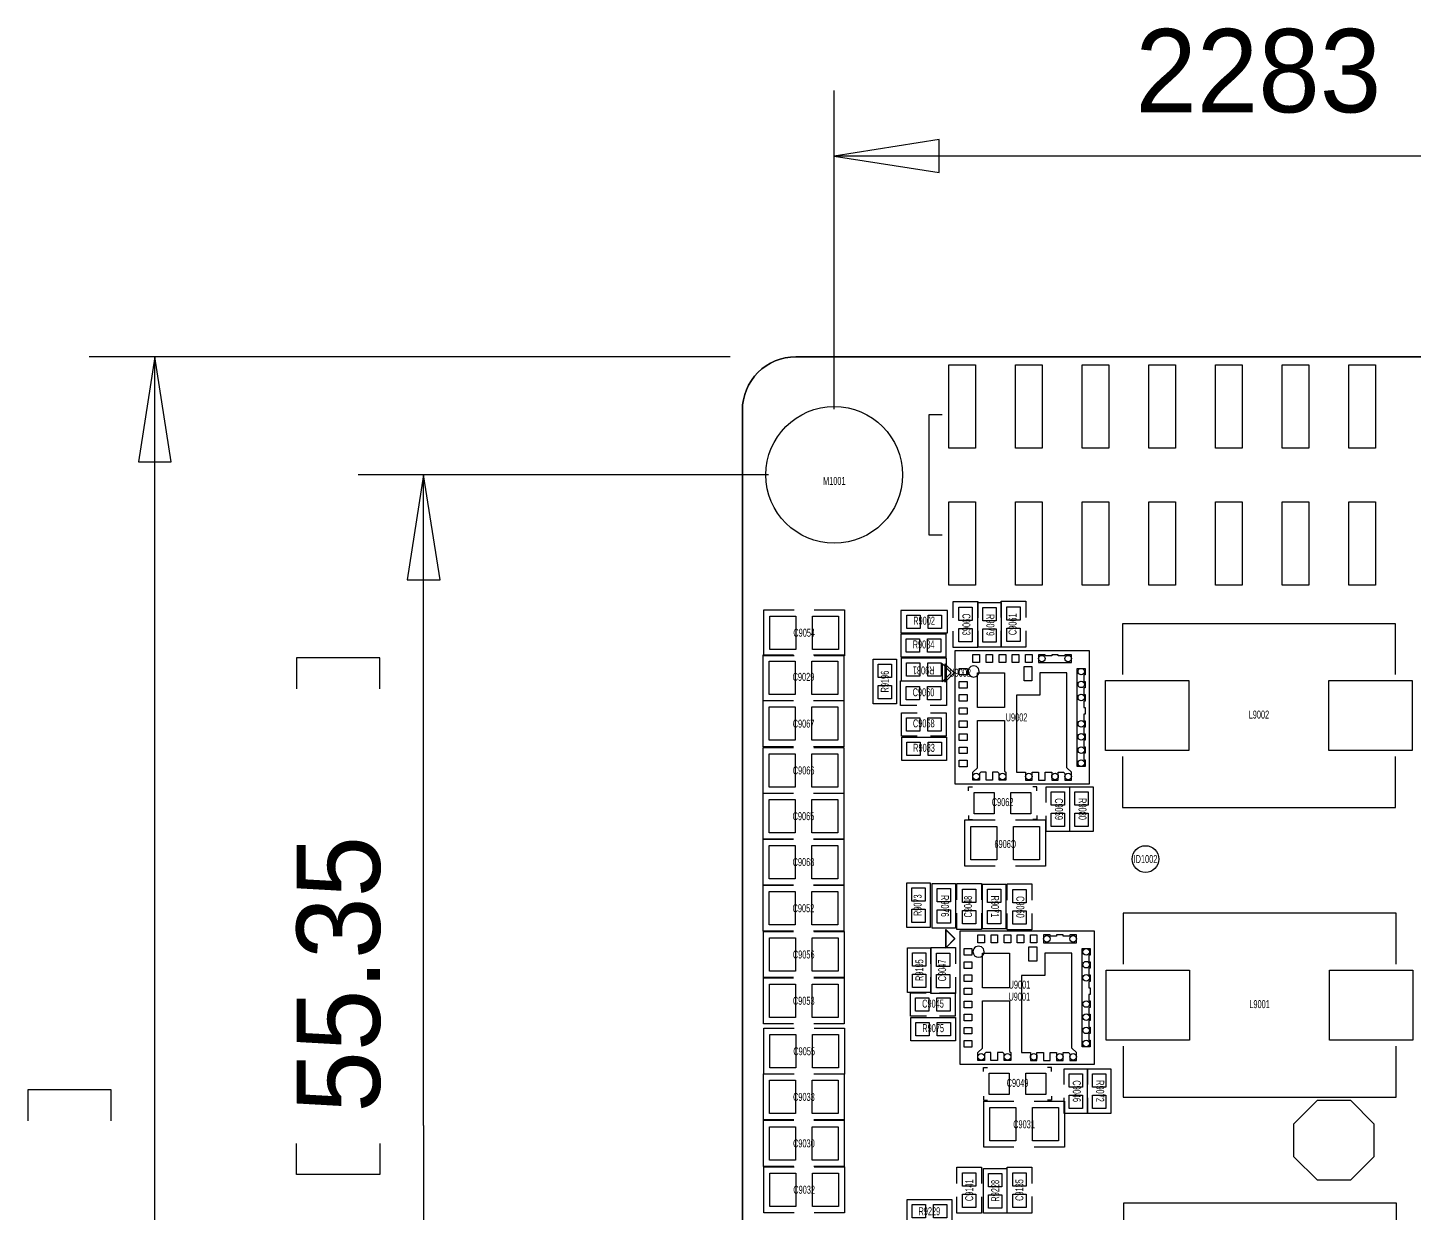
# Model space of a CAD drawing. Extents: x -30 to 128, y -44 to 82.
# Drawn here: x -29.8 to 23.1, y 36.9 to 82.1 of the extents above; entities that cross this region are included whole.
import ezdxf
from ezdxf.enums import TextEntityAlignment as Align

# ---------------------------------------------------------------- set-up
doc = ezdxf.new("R2010")
doc.units = 0
for name, color, linetype in [('BG_DIMENSION-2', 7, 'CONTINUOUS'), ('BG_OUTLINE', 7, 'CONTINUOUS'), ('PG_ASSEMBLY_TOP', 7, 'CONTINUOUS'), ('PG_SILKSCREEN_TOP', 7, 'CONTINUOUS'), ('PIN_TOP', 3, 'CONTINUOUS'), ('RD_ASSEMBLY_TOP', 70, 'CONTINUOUS'), ('RD_SILKSCREEN_TOP', 7, 'CONTINUOUS')]:
    doc.layers.add(name, color=color, linetype=linetype)

msp = doc.modelspace()

# ---------------------------------------------------------------- linework, layer by layer
at = {"layer": 'BG_DIMENSION-2'}
for points in [[(0.96012, 67.540124), (0.96012, 79.687674)], [(4.960112, 77.812392), (0.96012, 77.187552), (4.960112, 76.562712), (4.960112, 77.812392)], [(30.16758, 77.187552), (0.96012, 77.187552)], [(-3.008122, 69.539866), (-27.421586, 69.539866)], [(-24.296624, 65.539874), (-24.921464, 69.539866), (-25.546304, 65.539874), (-24.296624, 65.539874)], [(-24.921464, 23.805388), (-24.921464, 69.539866)], [(-1.540002, 65.040002), (-17.179798, 65.040002)], [(-14.054836, 61.04001), (-14.679676, 65.040002), (-15.304516, 61.04001), (-14.054836, 61.04001)], [(-14.679676, 40.254428), (-14.679676, 65.040002)], [(-16.343376, 56.891428), (-16.343376, 58.072528), (-19.518376, 58.072528), (-19.518376, 56.891428)], [(-26.585164, 40.442388), (-26.585164, 41.623488), (-29.760164, 41.623488), (-29.760164, 40.442388)], [(-14.679676, 40.254428), (-14.679676, 9.6901)], [(-16.343376, 39.568628), (-16.343376, 38.387528), (-19.518376, 38.387528), (-19.518376, 39.568628)]]:
    msp.add_lwpolyline(points, dxfattribs=at)
at = {"layer": 'BG_OUTLINE'}
for points in [[(-2.54, 28.507944), (-2.54, 67.507866, -0.414214), (-0.508, 69.539866), (110.555786, 69.539866, -0.414214), (112.587786, 67.507866), (112.587786, -11.684, -0.414214), (110.555786, -13.716), (-0.508, -13.716, -0.414214), (-2.54, -11.684), (-2.54, 28.507944)], [(-0.508, 69.539866, 0.414214), (-2.54, 67.507866)]]:
    msp.add_lwpolyline(points, format="xyb", dxfattribs=at)
for points in [[(102.427786, 69.539866), (-0.508, 69.539866)], [(-2.54, 67.507866), (-2.54, 28.507944)]]:
    msp.add_lwpolyline(points, dxfattribs=at)
at = {"layer": 'PG_ASSEMBLY_TOP'}
for points in [[(5.485384, 59.602624), (5.485384, 60.224924), (6.425184, 60.224924), (6.425184, 59.602624)], [(7.320026, 59.605164), (7.320026, 60.227464), (8.259826, 60.227464), (8.259826, 59.605164)], [(-1.722374, 58.152284), (-1.722374, 59.906916)], [(-1.722374, 59.906916), (-0.569214, 59.906916)], [(0.197866, 59.906916), (1.351026, 59.906916)], [(1.351026, 59.906916), (1.351026, 58.152284)], [(3.492754, 59.021472), (5.270754, 59.021472), (5.270754, 59.876436), (3.492754, 59.876436), (3.492754, 59.021472)], [(7.313676, 58.473848), (6.424676, 58.473848), (6.424676, 60.175648), (7.313676, 60.175648), (7.313676, 58.473848)], [(5.21208, 58.989214), (5.21208, 58.100214), (3.51028, 58.100214), (3.51028, 58.989214), (5.21208, 58.989214)], [(6.425184, 59.098434), (6.425184, 58.472324), (5.485384, 58.472324), (5.485384, 59.094624)], [(8.259826, 59.100974), (8.259826, 58.474864), (7.320026, 58.474864), (7.320026, 59.097164)], [(-1.749552, 56.43372), (-1.749552, 58.188352)], [(-1.749552, 58.188352), (-0.596392, 58.188352)], [(-0.569214, 58.152284), (-1.722374, 58.152284)], [(0.170688, 58.188352), (1.323848, 58.188352)], [(1.351026, 58.152284), (0.197866, 58.152284)], [(1.323848, 58.188352), (1.323848, 56.43372)], [(2.441194, 58.01868), (3.330194, 58.01868), (3.330194, 56.31688), (2.441194, 56.31688), (2.441194, 58.01868)], [(5.21716, 58.075322), (5.21716, 57.186322), (3.51536, 57.186322), (3.51536, 58.075322), (5.21716, 58.075322)], [(5.067808, 57.85485), (5.067808, 57.154826), (5.41782, 57.504838), (5.067808, 57.85485)], [(4.109212, 56.252872), (3.483102, 56.252872), (3.483102, 57.192672), (4.105402, 57.192672)], [(4.613402, 57.192672), (5.235702, 57.192672), (5.235702, 56.252872), (4.613402, 56.252872)], [(-0.596392, 56.43372), (-1.749552, 56.43372)], [(-1.745234, 54.689248), (-1.745234, 56.44388)], [(-1.745234, 56.44388), (-0.592074, 56.44388)], [(1.323848, 56.43372), (0.170688, 56.43372)], [(0.175006, 56.44388), (1.328166, 56.44388)], [(1.328166, 56.44388), (1.328166, 54.689248)], [(4.11988, 55.095394), (3.51917, 55.095394), (3.51917, 55.984394), (4.11607, 55.984394)], [(4.62407, 55.984394), (5.22097, 55.984394), (5.22097, 55.095394), (4.62407, 55.095394)], [(5.229352, 55.052214), (5.229352, 54.163214), (3.527552, 54.163214), (3.527552, 55.052214), (5.229352, 55.052214)], [(-0.592074, 54.689248), (-1.745234, 54.689248)], [(-1.742948, 52.907692), (-1.742948, 54.662324)], [(-1.742948, 54.662324), (-0.589788, 54.662324)], [(1.328166, 54.689248), (0.175006, 54.689248)], [(0.177292, 54.662324), (1.330452, 54.662324)], [(1.330452, 54.662324), (1.330452, 52.907692)], [(-1.75006, 51.164744), (-1.75006, 52.919376)], [(-1.75006, 52.919376), (-0.5969, 52.919376)], [(-0.589788, 52.907692), (-1.742948, 52.907692)], [(0.17018, 52.919376), (1.32334, 52.919376)], [(1.330452, 52.907692), (0.177292, 52.907692)], [(1.32334, 52.919376), (1.32334, 51.164744)], [(6.074156, 53.165502), (6.226556, 53.165502)], [(6.074156, 53.013102), (6.074156, 53.165502)], [(8.672068, 53.165502), (8.519668, 53.165502)], [(8.672068, 53.013102), (8.672068, 53.165502)], [(9.034272, 52.566316), (9.034272, 53.163216), (9.923272, 53.163216), (9.923272, 52.566316)], [(9.933432, 53.165756), (10.822432, 53.165756), (10.822432, 51.463956), (9.933432, 51.463956), (9.933432, 53.165756)], [(5.938774, 50.14214), (5.938774, 51.896772)], [(5.938774, 51.896772), (7.091934, 51.896772)], [(6.074156, 52.06619), (6.074156, 51.91379)], [(6.074156, 51.91379), (6.226556, 51.91379)], [(7.859014, 51.896772), (9.012174, 51.896772)], [(8.672068, 51.91379), (8.519668, 51.91379)], [(8.672068, 52.06619), (8.672068, 51.91379)], [(9.012174, 51.896772), (9.012174, 50.14214)], [(9.923272, 52.062126), (9.923272, 51.461416), (9.034272, 51.461416), (9.034272, 52.058316)], [(-0.5969, 51.164744), (-1.75006, 51.164744)], [(-1.74879, 49.416208), (-1.74879, 51.17084)], [(-1.74879, 51.17084), (-0.59563, 51.17084)], [(1.32334, 51.164744), (0.17018, 51.164744)], [(0.17145, 51.17084), (1.32461, 51.17084)], [(1.32461, 51.17084), (1.32461, 49.416208)], [(7.091934, 50.14214), (5.938774, 50.14214)], [(9.012174, 50.14214), (7.859014, 50.14214)], [(-1.751076, 47.658274), (-1.751076, 49.412906)], [(-1.751076, 49.412906), (-0.597916, 49.412906)], [(-0.59563, 49.416208), (-1.74879, 49.416208)], [(0.169164, 49.412906), (1.322324, 49.412906)], [(1.32461, 49.416208), (0.17145, 49.416208)], [(1.322324, 49.412906), (1.322324, 47.658274)], [(4.617974, 47.798736), (3.728974, 47.798736), (3.728974, 49.500536), (4.617974, 49.500536), (4.617974, 47.798736)], [(5.583428, 47.772574), (4.694428, 47.772574), (4.694428, 49.474374), (5.583428, 49.474374), (5.583428, 47.772574)], [(5.625084, 48.849534), (5.625084, 49.471834), (6.564884, 49.471834), (6.564884, 48.849534)], [(7.490206, 47.753778), (6.601206, 47.753778), (6.601206, 49.455578), (7.490206, 49.455578), (7.490206, 47.753778)], [(7.539482, 48.837596), (7.539482, 49.459896), (8.479282, 49.459896), (8.479282, 48.837596)], [(6.564884, 48.345344), (6.564884, 47.719234), (5.625084, 47.719234), (5.625084, 48.341534)], [(8.479282, 48.333406), (8.479282, 47.707296), (7.539482, 47.707296), (7.539482, 48.329596)], [(-0.597916, 47.658274), (-1.751076, 47.658274)], [(-1.740916, 45.896784), (-1.740916, 47.651416)], [(-1.740916, 47.651416), (-0.587756, 47.651416)], [(1.322324, 47.658274), (0.169164, 47.658274)], [(0.179324, 47.651416), (1.332484, 47.651416)], [(1.332484, 47.651416), (1.332484, 45.896784)], [(5.204968, 47.728378), (5.204968, 47.0281), (5.555234, 47.378112), (5.204968, 47.728378)], [(3.754882, 47.027592), (4.643882, 47.027592), (4.643882, 45.325792), (3.754882, 45.325792), (3.754882, 47.027592)], [(4.636008, 46.41977), (4.636008, 47.04207), (5.575808, 47.04207), (5.575808, 46.41977)], [(-0.587756, 45.896784), (-1.740916, 45.896784)], [(-1.740154, 44.13377), (-1.740154, 45.888402)], [(-1.740154, 45.888402), (-0.586994, 45.888402)], [(1.332484, 45.896784), (0.179324, 45.896784)], [(0.180086, 45.888402), (1.333246, 45.888402)], [(1.333246, 45.888402), (1.333246, 44.13377)], [(5.575808, 45.91558), (5.575808, 45.28947), (4.636008, 45.28947), (4.636008, 45.91177)], [(4.4704, 44.419266), (3.86969, 44.419266), (3.86969, 45.308266), (4.46659, 45.308266)], [(4.97459, 45.308266), (5.57149, 45.308266), (5.57149, 44.419266), (4.97459, 44.419266)], [(5.578602, 44.374054), (5.578602, 43.485054), (3.876802, 43.485054), (3.876802, 44.374054), (5.578602, 44.374054)], [(-0.586994, 44.13377), (-1.740154, 44.13377)], [(-1.723136, 42.210736), (-1.723136, 43.965368)], [(-1.723136, 43.965368), (-0.569976, 43.965368)], [(1.333246, 44.13377), (0.180086, 44.13377)], [(0.197104, 43.965368), (1.350264, 43.965368)], [(1.350264, 43.965368), (1.350264, 42.210736)], [(6.642608, 42.471086), (6.795008, 42.471086)], [(6.642608, 42.318686), (6.642608, 42.471086)], [(9.24052, 42.471086), (9.08812, 42.471086)], [(9.24052, 42.318686), (9.24052, 42.471086)], [(9.715246, 41.821608), (9.715246, 42.418508), (10.604246, 42.418508), (10.604246, 41.821608)], [(10.606532, 42.42308), (11.495532, 42.42308), (11.495532, 40.72128), (10.606532, 40.72128), (10.606532, 42.42308)], [(-1.733296, 40.470836), (-1.733296, 42.225468)], [(-1.733296, 42.225468), (-0.580136, 42.225468)], [(-0.569976, 42.210736), (-1.723136, 42.210736)], [(0.186944, 42.225468), (1.340104, 42.225468)], [(1.350264, 42.210736), (0.197104, 42.210736)], [(1.340104, 42.225468), (1.340104, 40.470836)], [(6.642608, 41.371774), (6.642608, 41.219374)], [(6.642608, 41.219374), (6.795008, 41.219374)], [(9.24052, 41.219374), (9.08812, 41.219374)], [(9.24052, 41.371774), (9.24052, 41.219374)], [(10.604246, 41.317418), (10.604246, 40.716708), (9.715246, 40.716708), (9.715246, 41.313608)], [(6.650736, 39.42842), (6.650736, 41.183052)], [(6.650736, 41.183052), (7.803896, 41.183052)], [(8.570976, 41.183052), (9.724136, 41.183052)], [(9.724136, 41.183052), (9.724136, 39.42842)], [(-0.580136, 40.470836), (-1.733296, 40.470836)], [(-1.733296, 38.70198), (-1.733296, 40.456612)], [(-1.733296, 40.456612), (-0.580136, 40.456612)], [(1.340104, 40.470836), (0.186944, 40.470836)], [(0.186944, 40.456612), (1.340104, 40.456612)], [(1.340104, 40.456612), (1.340104, 38.70198)], [(7.803896, 39.42842), (6.650736, 39.42842)], [(9.724136, 39.42842), (8.570976, 39.42842)], [(-0.580136, 38.70198), (-1.733296, 38.70198)], [(-1.723644, 36.935918), (-1.723644, 38.69055)], [(-1.723644, 38.69055), (-0.570484, 38.69055)], [(1.340104, 38.70198), (0.186944, 38.70198)], [(0.196596, 38.69055), (1.349756, 38.69055)], [(1.349756, 38.69055), (1.349756, 36.935918)], [(5.630164, 38.04793), (5.630164, 38.67023), (6.569964, 38.67023), (6.569964, 38.04793)], [(7.534148, 36.923472), (6.645148, 36.923472), (6.645148, 38.625272), (7.534148, 38.625272), (7.534148, 36.923472)], [(7.540498, 38.054788), (7.540498, 38.677088), (8.480298, 38.677088), (8.480298, 38.054788)], [(6.569964, 37.54374), (6.569964, 36.91763), (5.630164, 36.91763), (5.630164, 37.53993)], [(8.480298, 37.550598), (8.480298, 36.924488), (7.540498, 36.924488), (7.540498, 37.546788)], [(5.432552, 37.438838), (5.432552, 36.549838), (3.730752, 36.549838), (3.730752, 37.438838), (5.432552, 37.438838)], [(-0.570484, 36.935918), (-1.723644, 36.935918)], [(1.349756, 36.935918), (0.196596, 36.935918)]]:
    msp.add_lwpolyline(points, dxfattribs=at)
for points in [[(6.479794, 57.554876, 1.000146), (6.055868, 57.554622, 0.999854), (6.479794, 57.554876)], [(6.668008, 46.877986, 1.0001), (6.243828, 46.877986, 0.9999), (6.668008, 46.877986)]]:
    msp.add_lwpolyline(points, format="xyb", dxfattribs=at)
at = {"layer": 'PG_SILKSCREEN_TOP'}
for points in [[(5.068062, 67.326002), (4.560062, 67.326002), (4.560062, 62.754002), (5.068062, 62.754002)], [(22.334474, 57.43575), (22.334474, 59.37377), (11.934698, 59.37377), (11.934698, 57.43575)], [(5.567934, 58.354722), (10.667492, 58.354722), (10.667492, 53.25491), (5.567934, 53.25491), (5.567934, 58.354722)], [(5.173726, 57.848246), (5.173726, 57.148222), (5.523738, 57.498234), (5.173726, 57.848246)], [(11.934698, 52.37353), (22.334474, 52.37353), (22.334474, 54.31155)], [(11.934698, 54.31155), (11.934698, 52.37353)], [(22.359874, 46.406562), (22.359874, 48.344582), (11.960098, 48.344582), (11.960098, 46.406562)], [(5.196078, 47.720758), (5.196078, 47.02048), (5.546344, 47.370492), (5.196078, 47.720758)], [(5.756148, 47.678086), (10.855706, 47.678086), (10.855706, 42.578274), (5.755894, 42.57802), (5.756148, 47.678086)], [(11.960098, 41.344342), (22.359874, 41.344342), (22.359874, 43.282362)], [(11.960098, 43.282362), (11.960098, 41.344342)], [(22.380448, 35.36315), (22.380448, 37.30117), (11.980672, 37.30117), (11.980672, 35.36315)]]:
    msp.add_lwpolyline(points, dxfattribs=at)
at = {"layer": 'PIN_TOP'}
for points in [[(6.338062, 69.238622), (6.338062, 66.063622), (5.322062, 66.063622), (5.322062, 69.238622)], [(8.878062, 69.238622), (8.878062, 66.063622), (7.862062, 66.063622), (7.862062, 69.238622)], [(11.418062, 69.238622), (11.418062, 66.063622), (10.402062, 66.063622), (10.402062, 69.238622)], [(13.958062, 69.238622), (13.958062, 66.063622), (12.942062, 66.063622), (12.942062, 69.238622)], [(16.498062, 69.238622), (16.498062, 66.063622), (15.482062, 66.063622), (15.482062, 69.238622)], [(19.038062, 69.238622), (19.038062, 66.063622), (18.022062, 66.063622), (18.022062, 69.238622)], [(21.578062, 69.238622), (21.578062, 66.063622), (20.562062, 66.063622), (20.562062, 69.238622)], [(6.338062, 64.016382), (6.338062, 60.841382), (5.322062, 60.841382), (5.322062, 64.016382)], [(8.878062, 64.016382), (8.878062, 60.841382), (7.862062, 60.841382), (7.862062, 64.016382)], [(11.418062, 64.016382), (11.418062, 60.841382), (10.402062, 60.841382), (10.402062, 64.016382)], [(13.958062, 64.016382), (13.958062, 60.841382), (12.942062, 60.841382), (12.942062, 64.016382)], [(16.498062, 64.016382), (16.498062, 60.841382), (15.482062, 60.841382), (15.482062, 64.016382)], [(19.038062, 64.016382), (19.038062, 60.841382), (18.022062, 60.841382), (18.022062, 64.016382)], [(21.578062, 64.016382), (21.578062, 60.841382), (20.562062, 60.841382), (20.562062, 64.016382)], [(3.721354, 59.194954), (3.721354, 59.702954), (4.229354, 59.702954), (4.229354, 59.194954)], [(4.534154, 59.194954), (4.534154, 59.702954), (5.042154, 59.702954), (5.042154, 59.194954)], [(6.209284, 59.501024), (5.701284, 59.501024), (5.701284, 60.009024), (6.209284, 60.009024)], [(6.615176, 59.985148), (7.123176, 59.985148), (7.123176, 59.477148), (6.615176, 59.477148)], [(8.043926, 59.503564), (7.535926, 59.503564), (7.535926, 60.011564), (8.043926, 60.011564)], [(-0.503174, 59.6646), (-0.503174, 58.3946), (-1.493774, 58.3946), (-1.493774, 59.6646)], [(1.122426, 59.6646), (1.122426, 58.3946), (0.131826, 58.3946), (0.131826, 59.6646)], [(6.209284, 58.688224), (5.701284, 58.688224), (5.701284, 59.196224), (6.209284, 59.196224)], [(6.615176, 59.172348), (7.123176, 59.172348), (7.123176, 58.664348), (6.615176, 58.664348)], [(8.043926, 58.690764), (7.535926, 58.690764), (7.535926, 59.198764), (8.043926, 59.198764)], [(3.70078, 58.290714), (3.70078, 58.798714), (4.20878, 58.798714), (4.20878, 58.290714)], [(4.51358, 58.290714), (4.51358, 58.798714), (5.02158, 58.798714), (5.02158, 58.290714)], [(6.242304, 57.894474), (6.242304, 58.194448), (6.49224, 58.194448), (6.49224, 57.894474)], [(6.742176, 57.894474), (6.742176, 58.194448), (6.992112, 58.194448), (6.992112, 57.894474)], [(7.242302, 57.894474), (7.242302, 58.194448), (7.492238, 58.194448), (7.492238, 57.894474)], [(7.742174, 57.894474), (7.742174, 58.194448), (7.99211, 58.194448), (7.99211, 57.894474)], [(8.2423, 57.894474), (8.2423, 58.194448), (8.492236, 58.194448), (8.492236, 57.894474)], [(8.993124, 58.143648), (8.993124, 58.193178), (8.74141, 58.193178), (8.74141, 57.89549), (9.993122, 57.89549), (9.993122, 58.193178), (9.743694, 58.193178), (9.743694, 58.143648), (9.49198, 58.143648), (9.49198, 58.193178), (9.242552, 58.193178), (9.242552, 58.143648)], [(-0.530352, 57.946036), (-0.530352, 56.676036), (-1.520952, 56.676036), (-1.520952, 57.946036)], [(1.095248, 57.946036), (1.095248, 56.676036), (0.104648, 56.676036), (0.104648, 57.946036)], [(3.139694, 57.32018), (2.631694, 57.32018), (2.631694, 57.82818), (3.139694, 57.82818)], [(3.70586, 57.376822), (3.70586, 57.884822), (4.21386, 57.884822), (4.21386, 57.376822)], [(4.51866, 57.376822), (4.51866, 57.884822), (5.02666, 57.884822), (5.02666, 57.376822)], [(6.016117, 57.422796), (5.716143, 57.422796), (5.716143, 57.672732), (6.016117, 57.672732)], [(8.187436, 57.197244), (8.187436, 57.747154), (8.48741, 57.747154), (8.48741, 57.197244)], [(10.469372, 57.173368), (10.519664, 57.173368), (10.519664, 56.92521), (10.469372, 56.92521), (10.469372, 56.677052), (10.519664, 56.677052), (10.519664, 56.426862), (10.469372, 56.426862), (10.469372, 56.177942), (10.519664, 56.177942), (10.519664, 55.929784), (10.469372, 55.929784), (10.469372, 55.67934), (10.519664, 55.67934), (10.519664, 55.431182), (10.469372, 55.431182), (10.469372, 55.183024), (10.519664, 55.183024), (10.519664, 54.934866), (10.469372, 54.934866), (10.469372, 54.684422), (10.519664, 54.684422), (10.519664, 54.43601), (10.469372, 54.43601), (10.469372, 54.187852), (10.519664, 54.187852), (10.519664, 53.937662), (10.217658, 53.937662), (10.217658, 57.67197), (10.519664, 57.67197), (10.519664, 57.423812), (10.469372, 57.423812)], [(6.016117, 56.92267), (5.716143, 56.92267), (5.716143, 57.172606), (6.016117, 57.172606)], [(6.416802, 56.180228), (6.416802, 57.500266), (7.446772, 57.500266), (7.446772, 56.180228)], [(8.242554, 53.415946), (8.491982, 53.415946), (8.491982, 53.713888), (8.74141, 53.713888), (8.74141, 53.415946), (8.993124, 53.415946), (8.993124, 53.713888), (9.242552, 53.713888), (9.242552, 53.415946), (9.49198, 53.415946), (9.49198, 53.713888), (9.693402, 53.713888), (9.743694, 53.664358), (9.743694, 53.415946), (9.993122, 53.415946), (9.993122, 53.713888), (9.818116, 53.887624), (9.818116, 57.49798), (8.786368, 57.49798), (8.786368, 56.651906), (7.897622, 56.651906), (7.897622, 53.713888), (8.242554, 53.713888)], [(11.292586, 54.54015), (11.292586, 57.20715), (14.467586, 57.20715), (14.467586, 54.54015)], [(19.801586, 54.54015), (19.801586, 57.20715), (22.976586, 57.20715), (22.976586, 54.54015)], [(3.139694, 56.50738), (2.631694, 56.50738), (2.631694, 57.01538), (3.139694, 57.01538)], [(3.699002, 56.468772), (3.699002, 56.976772), (4.207002, 56.976772), (4.207002, 56.468772)], [(4.511802, 56.468772), (4.511802, 56.976772), (5.019802, 56.976772), (5.019802, 56.468772)], [(6.016117, 56.422798), (5.716143, 56.422798), (5.716143, 56.672734), (6.016117, 56.672734)], [(-0.526034, 56.201564), (-0.526034, 54.931564), (-1.516634, 54.931564), (-1.516634, 56.201564)], [(1.099566, 56.201564), (1.099566, 54.931564), (0.108966, 54.931564), (0.108966, 56.201564)], [(6.016117, 55.922672), (5.716143, 55.922672), (5.716143, 56.172608), (6.016117, 56.172608)], [(3.70967, 55.285894), (3.70967, 55.793894), (4.21767, 55.793894), (4.21767, 55.285894)], [(4.52247, 55.285894), (4.52247, 55.793894), (5.03047, 55.793894), (5.03047, 55.285894)], [(6.016117, 55.4228), (5.716143, 55.4228), (5.716143, 55.672736), (6.016117, 55.672736)], [(6.242558, 53.4162), (6.242558, 53.714142), (6.417056, 53.887878), (6.417056, 55.685944), (7.446772, 55.685944), (7.446772, 53.7591), (7.49173, 53.714142), (7.49173, 53.4162), (7.242302, 53.4162), (7.242302, 53.664358), (7.192772, 53.714142), (6.990842, 53.714142), (6.990842, 53.4162), (6.74116, 53.4162), (6.74116, 53.714142), (6.54177, 53.714142), (6.491732, 53.664358), (6.491732, 53.4162)], [(6.016117, 54.922674), (5.716143, 54.922674), (5.716143, 55.17261), (6.016117, 55.17261)], [(-0.523748, 54.420008), (-0.523748, 53.150008), (-1.514348, 53.150008), (-1.514348, 54.420008)], [(1.101852, 54.420008), (1.101852, 53.150008), (0.111252, 53.150008), (0.111252, 54.420008)], [(3.718052, 54.353714), (3.718052, 54.861714), (4.226052, 54.861714), (4.226052, 54.353714)], [(4.530852, 54.353714), (4.530852, 54.861714), (5.038852, 54.861714), (5.038852, 54.353714)], [(6.016117, 54.422802), (5.716143, 54.422802), (5.716143, 54.672738), (6.016117, 54.672738)], [(6.016117, 53.922676), (5.716143, 53.922676), (5.716143, 54.172612), (6.016117, 54.172612)], [(6.293612, 52.133246), (6.293612, 52.946046), (7.055612, 52.946046), (7.055612, 52.133246)], [(7.690612, 52.133246), (7.690612, 52.946046), (8.452612, 52.946046), (8.452612, 52.133246)], [(9.732772, 52.464716), (9.224772, 52.464716), (9.224772, 52.972716), (9.732772, 52.972716)], [(10.631932, 52.467256), (10.123932, 52.467256), (10.123932, 52.975256), (10.631932, 52.975256)], [(-0.53086, 52.67706), (-0.53086, 51.40706), (-1.52146, 51.40706), (-1.52146, 52.67706)], [(1.09474, 52.67706), (1.09474, 51.40706), (0.10414, 51.40706), (0.10414, 52.67706)], [(9.732772, 51.651916), (9.224772, 51.651916), (9.224772, 52.159916), (9.732772, 52.159916)], [(10.631932, 51.654456), (10.123932, 51.654456), (10.123932, 52.162456), (10.631932, 52.162456)], [(6.167374, 50.384456), (6.167374, 51.654456), (7.157974, 51.654456), (7.157974, 50.384456)], [(7.792974, 50.384456), (7.792974, 51.654456), (8.783574, 51.654456), (8.783574, 50.384456)], [(-0.52959, 50.928524), (-0.52959, 49.658524), (-1.52019, 49.658524), (-1.52019, 50.928524)], [(1.09601, 50.928524), (1.09601, 49.658524), (0.10541, 49.658524), (0.10541, 50.928524)], [(-0.531876, 49.17059), (-0.531876, 47.90059), (-1.522476, 47.90059), (-1.522476, 49.17059)], [(1.093724, 49.17059), (1.093724, 47.90059), (0.103124, 47.90059), (0.103124, 49.17059)], [(3.919474, 49.310036), (4.427474, 49.310036), (4.427474, 48.802036), (3.919474, 48.802036)], [(4.884928, 49.283874), (5.392928, 49.283874), (5.392928, 48.775874), (4.884928, 48.775874)], [(6.348984, 48.747934), (5.840984, 48.747934), (5.840984, 49.255934), (6.348984, 49.255934)], [(6.791706, 49.265078), (7.299706, 49.265078), (7.299706, 48.757078), (6.791706, 48.757078)], [(8.263382, 48.735996), (7.755382, 48.735996), (7.755382, 49.243996), (8.263382, 49.243996)], [(3.919474, 48.497236), (4.427474, 48.497236), (4.427474, 47.989236), (3.919474, 47.989236)], [(4.884928, 48.471074), (5.392928, 48.471074), (5.392928, 47.963074), (4.884928, 47.963074)], [(6.348984, 47.935134), (5.840984, 47.935134), (5.840984, 48.443134), (6.348984, 48.443134)], [(6.791706, 48.452278), (7.299706, 48.452278), (7.299706, 47.944278), (6.791706, 47.944278)], [(8.263382, 47.923196), (7.755382, 47.923196), (7.755382, 48.431196), (8.263382, 48.431196)], [(-0.521716, 47.4091), (-0.521716, 46.1391), (-1.512316, 46.1391), (-1.512316, 47.4091)], [(1.103884, 47.4091), (1.103884, 46.1391), (0.113284, 46.1391), (0.113284, 47.4091)], [(6.430264, 47.217838), (6.430264, 47.517812), (6.6802, 47.517812), (6.6802, 47.217838)], [(6.930136, 47.217838), (6.930136, 47.517812), (7.180072, 47.517812), (7.180072, 47.217838)], [(7.430262, 47.217838), (7.430262, 47.517812), (7.680198, 47.517812), (7.680198, 47.217838)], [(7.930134, 47.217838), (7.930134, 47.517812), (8.18007, 47.517812), (8.18007, 47.217838)], [(8.375396, 46.520608), (8.375396, 47.070518), (8.67537, 47.070518), (8.67537, 46.520608)], [(8.43026, 47.217838), (8.43026, 47.517812), (8.680196, 47.517812), (8.680196, 47.217838)], [(9.181084, 47.467012), (9.181084, 47.516542), (8.92937, 47.516542), (8.92937, 47.218854), (10.181082, 47.218854), (10.181082, 47.516542), (9.931654, 47.516542), (9.931654, 47.467012), (9.67994, 47.467012), (9.67994, 47.516542), (9.430512, 47.516542), (9.430512, 47.467012)], [(4.453382, 46.329092), (3.945382, 46.329092), (3.945382, 46.837092), (4.453382, 46.837092)], [(5.359908, 46.31817), (4.851908, 46.31817), (4.851908, 46.82617), (5.359908, 46.82617)], [(6.204077, 46.74616), (5.904103, 46.74616), (5.904103, 46.996096), (6.204077, 46.996096)], [(6.204077, 46.246034), (5.904103, 46.246034), (5.904103, 46.49597), (6.204077, 46.49597)], [(6.604762, 45.503592), (6.604762, 46.82363), (7.634732, 46.82363), (7.634732, 45.503592)], [(8.430514, 42.73931), (8.679942, 42.73931), (8.679942, 43.037252), (8.92937, 43.037252), (8.92937, 42.73931), (9.181084, 42.73931), (9.181084, 43.037252), (9.430512, 43.037252), (9.430512, 42.73931), (9.67994, 42.73931), (9.67994, 43.037252), (9.881362, 43.037252), (9.931654, 42.987722), (9.931654, 42.73931), (10.181082, 42.73931), (10.181082, 43.037252), (10.006076, 43.210988), (10.006076, 46.821344), (8.974328, 46.821344), (8.974328, 45.97527), (8.085582, 45.97527), (8.085582, 43.037252), (8.430514, 43.037252)], [(10.657332, 46.496732), (10.707624, 46.496732), (10.707624, 46.248574), (10.657332, 46.248574), (10.657332, 46.000416), (10.707624, 46.000416), (10.707624, 45.750226), (10.657332, 45.750226), (10.657332, 45.501306), (10.707624, 45.501306), (10.707624, 45.253148), (10.657332, 45.253148), (10.657332, 45.002704), (10.707624, 45.002704), (10.707624, 44.754546), (10.657332, 44.754546), (10.657332, 44.506388), (10.707624, 44.506388), (10.707624, 44.25823), (10.657332, 44.25823), (10.657332, 44.007786), (10.707624, 44.007786), (10.707624, 43.759374), (10.657332, 43.759374), (10.657332, 43.511216), (10.707624, 43.511216), (10.707624, 43.261026), (10.405618, 43.261026), (10.405618, 46.995334), (10.707624, 46.995334), (10.707624, 46.747176), (10.657332, 46.747176)], [(4.453382, 45.516292), (3.945382, 45.516292), (3.945382, 46.024292), (4.453382, 46.024292)], [(5.359908, 45.50537), (4.851908, 45.50537), (4.851908, 46.01337), (5.359908, 46.01337)], [(6.204077, 45.746162), (5.904103, 45.746162), (5.904103, 45.996098), (6.204077, 45.996098)], [(11.317986, 43.510962), (11.317986, 46.177962), (14.492986, 46.177962), (14.492986, 43.510962)], [(19.826986, 43.510962), (19.826986, 46.177962), (23.001986, 46.177962), (23.001986, 43.510962)], [(-0.520954, 45.646086), (-0.520954, 44.376086), (-1.511554, 44.376086), (-1.511554, 45.646086)], [(1.104646, 45.646086), (1.104646, 44.376086), (0.114046, 44.376086), (0.114046, 45.646086)], [(6.204077, 45.246036), (5.904103, 45.246036), (5.904103, 45.495972), (6.204077, 45.495972)], [(4.06019, 44.609766), (4.06019, 45.117766), (4.56819, 45.117766), (4.56819, 44.609766)], [(4.87299, 44.609766), (4.87299, 45.117766), (5.38099, 45.117766), (5.38099, 44.609766)], [(6.204077, 44.746164), (5.904103, 44.746164), (5.904103, 44.9961), (6.204077, 44.9961)], [(6.430518, 42.739564), (6.430518, 43.037506), (6.605016, 43.211242), (6.605016, 45.009308), (7.634732, 45.009308), (7.634732, 43.082464), (7.67969, 43.037506), (7.67969, 42.739564), (7.430262, 42.739564), (7.430262, 42.987722), (7.380732, 43.037506), (7.178802, 43.037506), (7.178802, 42.739564), (6.92912, 42.739564), (6.92912, 43.037506), (6.72973, 43.037506), (6.679692, 42.987722), (6.679692, 42.739564)], [(6.204077, 44.246038), (5.904103, 44.246038), (5.904103, 44.495974), (6.204077, 44.495974)], [(4.067302, 43.675554), (4.067302, 44.183554), (4.575302, 44.183554), (4.575302, 43.675554)], [(4.880102, 43.675554), (4.880102, 44.183554), (5.388102, 44.183554), (5.388102, 43.675554)], [(6.204077, 43.746166), (5.904103, 43.746166), (5.904103, 43.996102), (6.204077, 43.996102)], [(-0.503936, 43.723052), (-0.503936, 42.453052), (-1.494536, 42.453052), (-1.494536, 43.723052)], [(1.121664, 43.723052), (1.121664, 42.453052), (0.131064, 42.453052), (0.131064, 43.723052)], [(6.204077, 43.24604), (5.904103, 43.24604), (5.904103, 43.495976), (6.204077, 43.495976)], [(6.862064, 41.43883), (6.862064, 42.25163), (7.624064, 42.25163), (7.624064, 41.43883)], [(8.259064, 41.43883), (8.259064, 42.25163), (9.021064, 42.25163), (9.021064, 41.43883)], [(-0.514096, 41.983152), (-0.514096, 40.713152), (-1.504696, 40.713152), (-1.504696, 41.983152)], [(1.111504, 41.983152), (1.111504, 40.713152), (0.120904, 40.713152), (0.120904, 41.983152)], [(10.413746, 41.720008), (9.905746, 41.720008), (9.905746, 42.228008), (10.413746, 42.228008)], [(11.305032, 41.72458), (10.797032, 41.72458), (10.797032, 42.23258), (11.305032, 42.23258)], [(10.413746, 40.907208), (9.905746, 40.907208), (9.905746, 41.415208), (10.413746, 41.415208)], [(11.305032, 40.91178), (10.797032, 40.91178), (10.797032, 41.41978), (11.305032, 41.41978)], [(20.625105, 38.17366), (19.362623, 38.17366), (18.469864, 39.066419), (18.469864, 40.328901), (19.362623, 41.22166), (20.625105, 41.22166), (21.517864, 40.328901), (21.517864, 39.066419)], [(6.879336, 39.670736), (6.879336, 40.940736), (7.869936, 40.940736), (7.869936, 39.670736)], [(8.504936, 39.670736), (8.504936, 40.940736), (9.495536, 40.940736), (9.495536, 39.670736)], [(-0.514096, 40.214296), (-0.514096, 38.944296), (-1.504696, 38.944296), (-1.504696, 40.214296)], [(1.111504, 40.214296), (1.111504, 38.944296), (0.120904, 38.944296), (0.120904, 40.214296)], [(-0.504444, 38.448234), (-0.504444, 37.178234), (-1.495044, 37.178234), (-1.495044, 38.448234)], [(1.121156, 38.448234), (1.121156, 37.178234), (0.130556, 37.178234), (0.130556, 38.448234)], [(6.354064, 37.94633), (5.846064, 37.94633), (5.846064, 38.45433), (6.354064, 38.45433)], [(6.835648, 38.434772), (7.343648, 38.434772), (7.343648, 37.926772), (6.835648, 37.926772)], [(8.264398, 37.953188), (7.756398, 37.953188), (7.756398, 38.461188), (8.264398, 38.461188)], [(6.354064, 37.13353), (5.846064, 37.13353), (5.846064, 37.64153), (6.354064, 37.64153)], [(6.835648, 37.621972), (7.343648, 37.621972), (7.343648, 37.113972), (6.835648, 37.113972)], [(8.264398, 37.140388), (7.756398, 37.140388), (7.756398, 37.648388), (8.264398, 37.648388)], [(3.921252, 36.740338), (3.921252, 37.248338), (4.429252, 37.248338), (4.429252, 36.740338)], [(4.734052, 36.740338), (4.734052, 37.248338), (5.242052, 37.248338), (5.242052, 36.740338)]]:
    msp.add_lwpolyline(points, close=True, dxfattribs=at)
for centre, radius in [((0.96012, 65.040002), 2.6035), ((8.86841, 58.043064), 0.124968), ((9.868408, 58.043064), 0.124968), ((10.36955, 57.547764), 0.124968), ((10.36955, 57.062624), 0.124968), ((10.36955, 56.562498), 0.124968), ((10.36955, 55.5625), 0.124968), ((10.36955, 55.062628), 0.124968), ((10.36955, 54.560216), 0.124968), ((10.36955, 54.06263), 0.124968), ((6.36778, 53.554884), 0.124968), ((7.367778, 53.554884), 0.124968), ((8.367776, 53.554884), 0.124968), ((9.367774, 53.554884), 0.124968), ((9.8679, 53.554884), 0.124968), ((12.814554, 50.40884), 0.508), ((9.05637, 47.366428), 0.124968), ((10.056368, 47.366428), 0.124968), ((10.55751, 46.871128), 0.124968), ((10.55751, 46.385988), 0.124968), ((10.55751, 45.885862), 0.124968), ((10.55751, 44.885864), 0.124968), ((10.55751, 44.385992), 0.124968), ((10.55751, 43.88358), 0.124968), ((10.55751, 43.385994), 0.124968), ((6.55574, 42.878248), 0.124968), ((7.555738, 42.878248), 0.124968), ((8.555736, 42.878248), 0.124968), ((9.555734, 42.878248), 0.124968), ((10.05586, 42.878248), 0.124968)]:
    msp.add_circle(centre, radius, dxfattribs=at)

# ---------------------------------------------------------------- texts
at = {"layer": 'BG_DIMENSION-2', "width": 0.992}
msp.add_text('2283', height=3.175, dxfattribs=at).set_placement((12.42568, 78.851252))
msp.add_text('55.35', height=3.175, rotation=90, dxfattribs=at).set_placement((-16.343376, 40.749728))
at = {"layer": 'RD_ASSEMBLY_TOP', "width": 0.666667}
for s, p in [('M1001', (0.96012, 64.659002)), ('R9002', (4.381754, 59.334654)), ('R9084', (4.36118, 58.430414)), ('U9002', (5.75564, 57.352438)), ('C9029', (-0.212852, 57.196736)), ('C9060', (4.359402, 56.608472)), ('L9002', (17.134586, 55.75935)), ('C9058', (4.37007, 55.425594)), ('R9083', (4.378452, 54.493414)), ('C9062', (7.373112, 52.425346)), ('U9001', (8.013192, 45.472858)), ('C9045', (4.72059, 44.749466)), ('L9001', (17.159986, 44.730162)), ('R9075', (4.727702, 43.815254)), ('C9049', (7.941564, 41.73093))]:
    msp.add_text(s, height=0.3048, dxfattribs=at).set_placement(p, align=Align.CENTER)
for s, rotation, p in [('C9063', 270, (5.840984, 59.348624)), ('R9079', 270, (6.754876, 59.324748)), ('C9061', 90, (7.904226, 59.351164)), ('R9081', 180, (4.36626, 57.745122)), ('C9059', 270, (9.364472, 52.312316)), ('R9080', 270, (10.263632, 52.314856)), ('C9069', 180, (7.475474, 51.133756)), ('R9073', 90, (4.287774, 48.649636)), ('R9076', 270, (5.024628, 48.623474)), ('C9048', 90, (6.209284, 48.595534)), ('R9071', 270, (6.931406, 48.604678)), ('C9050', 270, (7.895082, 48.583596)), ('C9047', 90, (5.220208, 46.16577)), ('C9046', 270, (10.045446, 41.567608)), ('R9072', 270, (10.936732, 41.57218))]:
    msp.add_text(s, height=0.3048, rotation=rotation, dxfattribs=at).set_placement(p, align=Align.CENTER)
at = {"layer": 'RD_SILKSCREEN_TOP', "width": 0.666667}
for s, p in [('C9054', (-0.185674, 58.8772)), ('C9067', (-0.208534, 55.414164)), ('U9002', (7.902448, 55.652416)), ('C9066', (-0.206248, 53.632608)), ('C9065', (-0.21336, 51.88966)), ('C9068', (-0.21209, 50.141124)), ('ID1002', (12.814554, 50.25644)), ('C9052', (-0.214376, 48.38319)), ('C9056', (-0.204216, 46.6217)), ('C9053', (-0.203454, 44.858686)), ('U9001', (8.007604, 45.015404)), ('C9055', (-0.186436, 42.935652)), ('C9033', (-0.196596, 41.195752)), ('C9031', (8.187436, 40.153336)), ('C9030', (-0.196596, 39.426896)), ('C9032', (-0.186944, 37.660834)), ('R9229', (4.581652, 36.841938))]:
    msp.add_text(s, height=0.3048, dxfattribs=at).set_placement(p, align=Align.CENTER)
for s, p in [('R9196', (3.038094, 57.16778)), ('R9195', (4.351782, 46.176692)), ('C9141', (6.252464, 37.79393)), ('R9228', (7.242048, 37.774372)), ('C9135', (8.162798, 37.800788))]:
    msp.add_text(s, height=0.3048, rotation=90, dxfattribs=at).set_placement(p, align=Align.CENTER)

doc.saveas('drawing.dxf')
